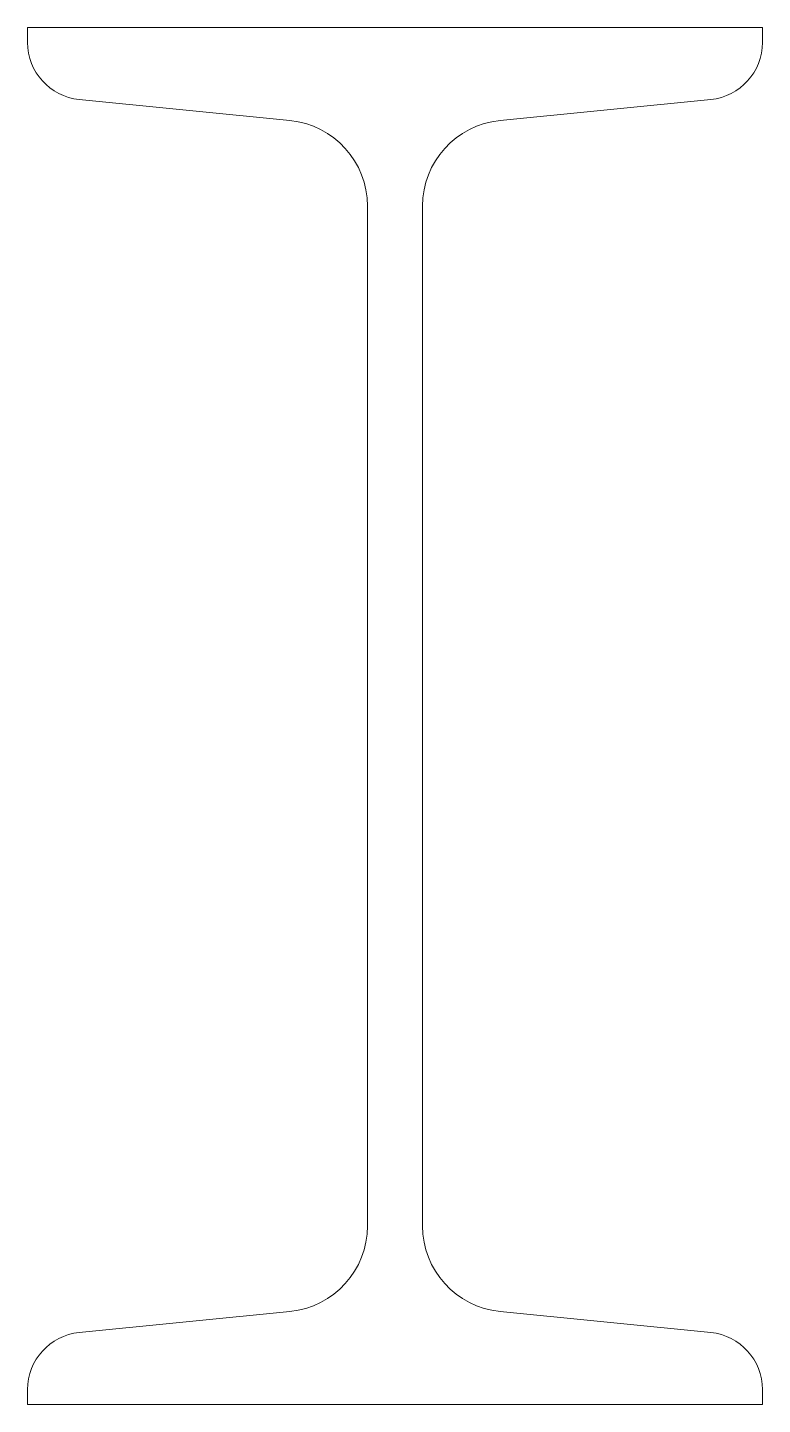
# Model space of a CAD drawing. Header units: millimetres. Extents: x -32 to 32, y 0 to 120.
import ezdxf

# ---------------------------------------------------------------- set-up
doc = ezdxf.new("R2010")
doc.units = ezdxf.units.MM
doc.header["$LTSCALE"] = 0.5
doc.layers.get('0').update_dxf_attribs({"color": 9, "lineweight": 15})

msp = doc.modelspace()

# ---------------------------------------------------------------- linework, layer by layer
at = {"ltscale": 0.5}
msp.add_lwpolyline([(-9.15, 111.9, -0.385314), (-2.4, 104.43), (-2.4, 15.57, -0.385314), (-9.15, 8.1), (-27.5, 6.27, 0.385314), (-32, 1.3), (-32, 0), (32, 0), (32, 1.3, 0.385314), (27.5, 6.27), (9.15, 8.1, -0.385314), (2.4, 15.57), (2.4, 104.43, -0.385314), (9.15, 111.9), (27.5, 113.73, 0.385314), (32, 118.7), (32, 120), (-32, 120), (-32, 118.7, 0.385314), (-27.5, 113.73)], format="xyb", close=True, dxfattribs=at)

doc.saveas('drawing.dxf')
